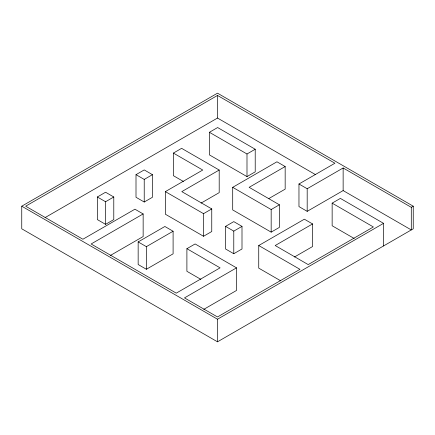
<?xml version="1.0" encoding="UTF-8"?>
<svg xmlns="http://www.w3.org/2000/svg" width="435" height="435" viewBox="0 0 435 435"><rect width="100%" height="100%" fill="white"/><g stroke="black" fill="none" stroke-linecap="round" stroke-linejoin="round"><path stroke-width="0.65" d="M21.75 206.201L217.5 93.182L413.25 206.201L413.25 228.799L217.5 341.818L21.75 228.799L21.75 206.201L217.5 319.214L383.556 223.34L383.556 245.944M298.965 183.994L307.186 188.741L343.139 167.981L411.292 207.326L411.292 229.93L343.139 190.584L307.186 211.345L298.965 206.598L298.965 183.994L334.917 163.234L217.5 95.444L25.665 206.201L82.889 239.239L134.926 209.197L143.148 213.944L143.148 236.548L110.403 255.448M45.082 217.592L217.5 118.048L315.544 174.652M97.342 196.99L105.564 192.243L113.785 196.99L113.785 219.593L105.564 224.34L97.342 219.593L97.342 196.99L105.564 201.737L113.785 196.99M136.003 174.669L144.224 169.922L152.446 174.669L152.446 197.272L144.224 202.019L136.003 197.272L136.003 174.669L144.224 179.416L152.446 174.669M183.374 181.449L173.391 175.686L173.391 153.087L181.612 148.34L219.196 170.036L219.196 192.64L201.084 203.096M209.409 132.289L217.63 127.542L255.214 149.243L255.214 171.847L246.993 176.594L209.409 154.893L209.409 132.289L246.993 153.99L255.214 149.243M219.196 170.036L181.808 191.623L211.758 208.914L211.758 231.518L203.536 236.265L165.365 214.227L165.365 191.623L202.753 170.036L173.391 153.087M143.148 213.944L91.111 243.986L176.262 293.147L220.077 267.851L186.898 248.695L186.898 271.299L200.867 279.362M138.156 241.914L164.876 226.488L173.097 231.235L173.097 253.839L146.377 269.265L138.156 264.518L138.156 241.914L146.377 246.661L173.097 231.235M285.164 166.534L249.146 187.327L279.39 204.787L279.39 227.391L271.168 232.138L232.703 209.931L232.703 187.327L276.943 161.787L285.164 166.534L285.164 189.138L268.895 198.529M165.365 191.623L203.536 213.661L211.758 208.914M186.898 248.695L195.119 243.948L236.52 267.851L236.52 290.455L203.776 309.356M225.558 226.374L233.78 221.627L242.001 226.374L242.001 248.978L233.78 253.725L225.558 248.978L225.558 226.374L233.78 231.121L242.001 226.374M232.703 187.327L271.168 209.534L279.39 204.787M280.803 280.874L258.738 268.134L258.738 245.53L304.348 219.196L312.569 223.943L312.569 246.547L294.457 257.003M354.21 238.494L332.144 225.754L332.144 203.15L340.366 198.403L383.556 223.34M236.52 267.851L184.483 297.893L217.5 316.952L299.971 269.341L258.738 245.53M312.569 223.943L275.181 245.53L308.192 264.594L373.377 226.956L332.144 203.15M411.292 207.326L413.25 206.201M343.139 167.981L343.139 190.584M307.186 188.741L307.186 211.345M271.168 209.534L271.168 232.138M246.993 153.99L246.993 176.594M233.78 231.121L233.78 253.725M217.5 95.444L217.5 118.048M217.5 319.214L217.5 341.818M203.536 213.661L203.536 236.265M146.377 246.661L146.377 269.265M144.224 179.416L144.224 202.019M105.564 201.737L105.564 224.34"/></g></svg>
